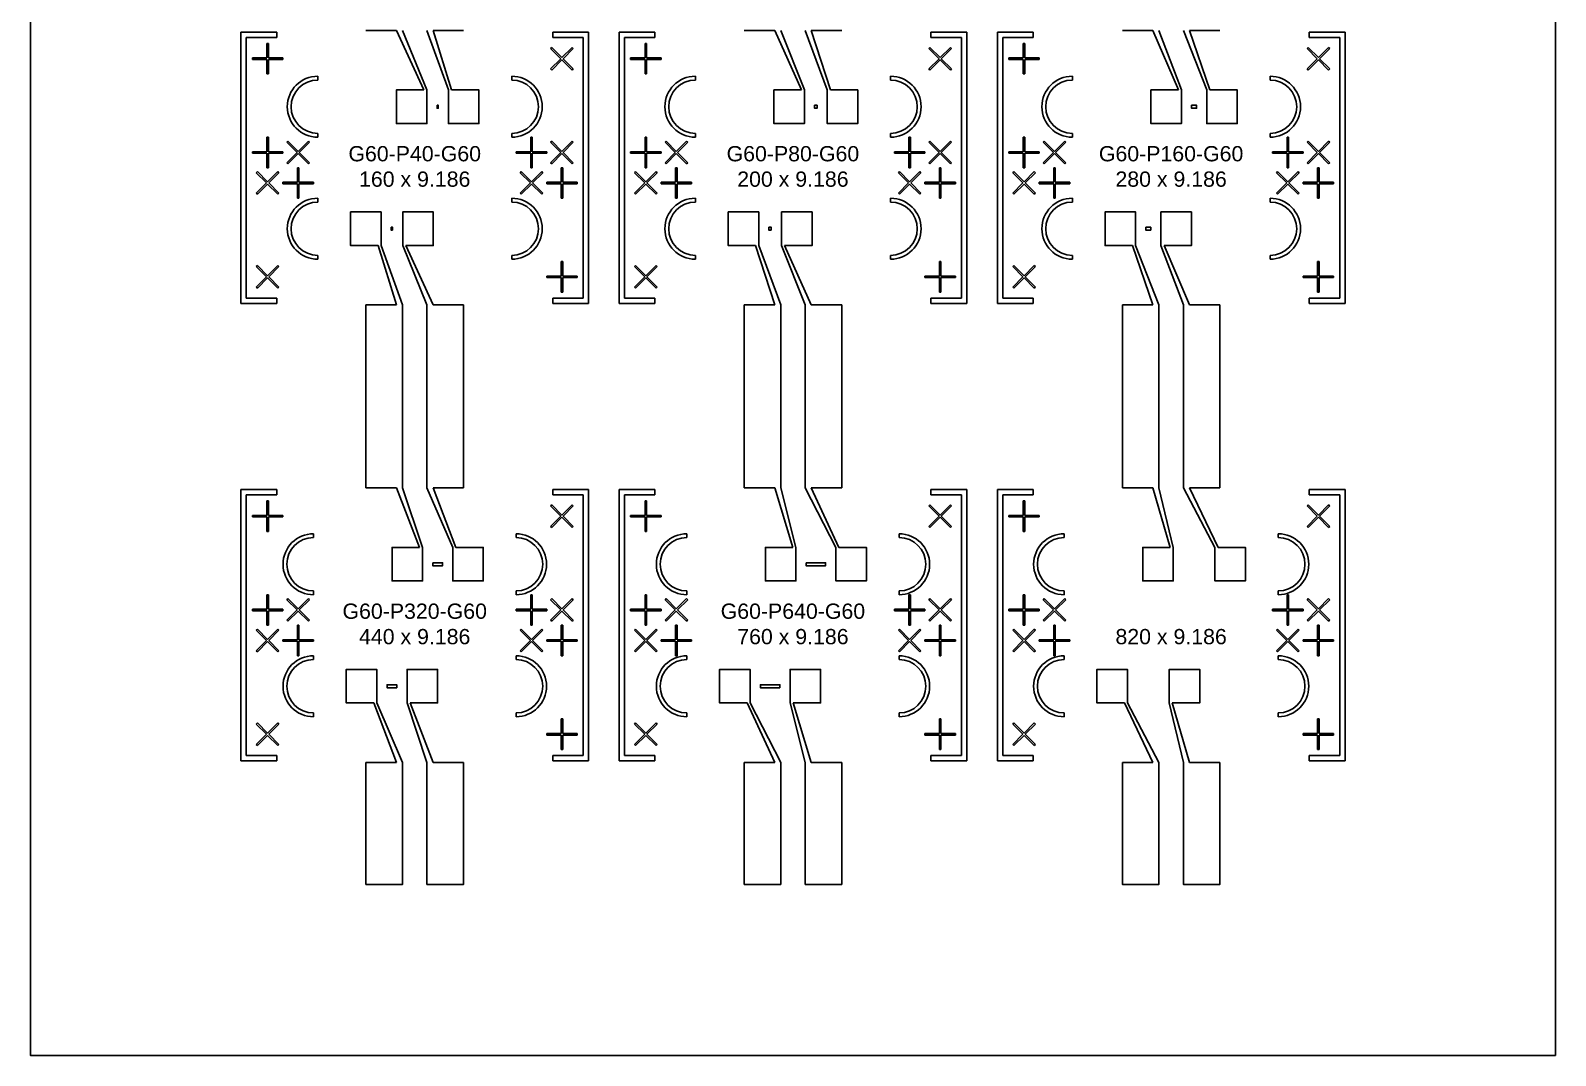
# Model space of a CAD drawing. Header units: inches. Extents: x -271009 to 5700, y -37000 to 38138.
# Drawn here: x -216009 to -166009, y -36862 to -3254 of the extents above; entities that cross this region are included whole.
import ezdxf

# ---------------------------------------------------------------- set-up
doc = ezdxf.new("R2010")
doc.units = ezdxf.units.IN
doc.header["$MEASUREMENT"] = 0
doc.styles.get("Standard").update_dxf_attribs({"font": 'arial.ttf'})

msp = doc.modelspace()

# ---------------------------------------------------------------- linework, layer by layer
for p, q in [((-207934, -3304), (-209109, -3304)), ((-209109, -3304), (-209109, -12204)), ((-208934, -12029), (-208934, -3479)), ((-208934, -3479), (-207934, -3479)), ((-207934, -3479), (-207934, -3304)), ((-205009, -3254), (-204009, -3254)), ((-203114, -5204), (-204009, -3254)), ((-203809, -3254), (-203014, -5204)), ((-203009, -3254), (-202304, -5204)), ((-201809, -3254), (-202809, -3254)), ((-202204, -5204), (-202809, -3254)), ((-198884, -3479), (-198884, -3304)), ((-198884, -3304), (-197709, -3304)), ((-197884, -3479), (-198884, -3479)), ((-197884, -12029), (-197884, -3479)), ((-197709, -3304), (-197709, -12204)), ((-195534, -3304), (-196709, -3304)), ((-196709, -3304), (-196709, -12204)), ((-196534, -12029), (-196534, -3479)), ((-196534, -3479), (-195534, -3479)), ((-195534, -3479), (-195534, -3304)), ((-192609, -3254), (-191609, -3254)), ((-190734, -5204), (-191609, -3254)), ((-191409, -3254), (-190634, -5204)), ((-190609, -3254), (-189884, -5204)), ((-189409, -3254), (-190409, -3254)), ((-189784, -5204), (-190409, -3254)), ((-186484, -3479), (-186484, -3304)), ((-186484, -3304), (-185309, -3304)), ((-185484, -3479), (-186484, -3479)), ((-185484, -12029), (-185484, -3479)), ((-185309, -3304), (-185309, -12204)), ((-183134, -3304), (-184309, -3304)), ((-184309, -3304), (-184309, -12204)), ((-184134, -12029), (-184134, -3479)), ((-184134, -3479), (-183134, -3479)), ((-183134, -3479), (-183134, -3304)), ((-180209, -3254), (-179209, -3254)), ((-178374, -5204), (-179209, -3254)), ((-179009, -3254), (-178274, -5204)), ((-178209, -3254), (-177444, -5204)), ((-177009, -3254), (-178009, -3254)), ((-177344, -5204), (-178009, -3254)), ((-174084, -3479), (-174084, -3304)), ((-174084, -3304), (-172909, -3304)), ((-173084, -3479), (-174084, -3479)), ((-173084, -12029), (-173084, -3479)), ((-172909, -3304), (-172909, -12204)), ((-208209, -3679), (-208259, -3679)), ((-208259, -3679), (-208259, -4154)), ((-208209, -4154), (-208209, -3679)), ((-198919, -3808), (-198955, -3844)), ((-198955, -3844), (-198619, -4179)), ((-198584, -4144), (-198919, -3808)), ((-198248, -3808), (-198584, -4144)), ((-198548, -4179), (-198212, -3844)), ((-198212, -3844), (-198248, -3808)), ((-195809, -3679), (-195859, -3679)), ((-195859, -3679), (-195859, -4154)), ((-195809, -4154), (-195809, -3679)), ((-186519, -3808), (-186555, -3844)), ((-186555, -3844), (-186219, -4179)), ((-186184, -4144), (-186519, -3808)), ((-185848, -3808), (-186184, -4144)), ((-186148, -4179), (-185812, -3844)), ((-185812, -3844), (-185848, -3808)), ((-183409, -3679), (-183459, -3679)), ((-183459, -3679), (-183459, -4154)), ((-183409, -4154), (-183409, -3679)), ((-174119, -3808), (-174155, -3844)), ((-174155, -3844), (-173819, -4179)), ((-173784, -4144), (-174119, -3808)), ((-173448, -3808), (-173784, -4144)), ((-173748, -4179), (-173412, -3844)), ((-173412, -3844), (-173448, -3808)), ((-208259, -4154), (-208734, -4154)), ((-208734, -4154), (-208734, -4204)), ((-208734, -4204), (-208259, -4204)), ((-208259, -4204), (-208259, -4679)), ((-207734, -4154), (-208209, -4154)), ((-208209, -4679), (-208209, -4204)), ((-208209, -4204), (-207734, -4204)), ((-207734, -4204), (-207734, -4154)), ((-198619, -4179), (-198955, -4515)), ((-198919, -4551), (-198584, -4215)), ((-198584, -4215), (-198248, -4551)), ((-198212, -4515), (-198548, -4179)), ((-195859, -4154), (-196334, -4154)), ((-196334, -4154), (-196334, -4204)), ((-196334, -4204), (-195859, -4204)), ((-195859, -4204), (-195859, -4679)), ((-195334, -4154), (-195809, -4154)), ((-195809, -4679), (-195809, -4204)), ((-195809, -4204), (-195334, -4204)), ((-195334, -4204), (-195334, -4154)), ((-186219, -4179), (-186555, -4515)), ((-186519, -4551), (-186184, -4215)), ((-186184, -4215), (-185848, -4551)), ((-185812, -4515), (-186148, -4179)), ((-183459, -4154), (-183934, -4154)), ((-183934, -4154), (-183934, -4204)), ((-183934, -4204), (-183459, -4204)), ((-183459, -4204), (-183459, -4679)), ((-182934, -4154), (-183409, -4154)), ((-183409, -4679), (-183409, -4204)), ((-183409, -4204), (-182934, -4204)), ((-182934, -4204), (-182934, -4154)), ((-173819, -4179), (-174155, -4515)), ((-174119, -4551), (-173784, -4215)), ((-173784, -4215), (-173448, -4551)), ((-173412, -4515), (-173748, -4179)), ((-208259, -4679), (-208209, -4679)), ((-206589, -4754), (-206589, -4879)), ((-200229, -4754), (-200229, -4879)), ((-198919, -4551), (-198955, -4515)), ((-198248, -4551), (-198212, -4515)), ((-195859, -4679), (-195809, -4679)), ((-194209, -4754), (-194209, -4879)), ((-187809, -4754), (-187809, -4879)), ((-186519, -4551), (-186555, -4515)), ((-185848, -4551), (-185812, -4515)), ((-183459, -4679), (-183409, -4679)), ((-181849, -4754), (-181849, -4879)), ((-175369, -4754), (-175369, -4879)), ((-174119, -4551), (-174155, -4515)), ((-173448, -4551), (-173412, -4515)), ((-208209, -6754), (-208259, -6754)), ((-208259, -6754), (-208259, -7229)), ((-208209, -7229), (-208209, -6754)), ((-207569, -6883), (-207605, -6919)), ((-207605, -6919), (-207269, -7254)), ((-207234, -7219), (-207569, -6883)), ((-206898, -6883), (-207234, -7219)), ((-207198, -7254), (-206862, -6919)), ((-206880, -6901), (-206898, -6883)), ((-206862, -6919), (-206880, -6901)), ((-206589, -6629), (-206589, -6754)), ((-200229, -6629), (-200229, -6754)), ((-199609, -7229), (-199609, -6754)), ((-199609, -6754), (-199559, -6754)), ((-199559, -6754), (-199559, -7229)), ((-198955, -6919), (-198919, -6883)), ((-198619, -7254), (-198955, -6919)), ((-198919, -6883), (-198584, -7219)), ((-198584, -7219), (-198248, -6883)), ((-198212, -6919), (-198548, -7254)), ((-198248, -6883), (-198212, -6919)), ((-195809, -6754), (-195859, -6754)), ((-195859, -6754), (-195859, -7229)), ((-195809, -7229), (-195809, -6754)), ((-195169, -6883), (-195205, -6919)), ((-195205, -6919), (-194869, -7254)), ((-194834, -7219), (-195169, -6883)), ((-194498, -6883), (-194834, -7219)), ((-194798, -7254), (-194462, -6919)), ((-194480, -6901), (-194498, -6883)), ((-194462, -6919), (-194480, -6901)), ((-194209, -6629), (-194209, -6754)), ((-187809, -6629), (-187809, -6754)), ((-187209, -7229), (-187209, -6754)), ((-187209, -6754), (-187159, -6754)), ((-187159, -6754), (-187159, -7229)), ((-186555, -6919), (-186519, -6883)), ((-186219, -7254), (-186555, -6919)), ((-186519, -6883), (-186184, -7219)), ((-186184, -7219), (-185848, -6883)), ((-185812, -6919), (-186148, -7254)), ((-185848, -6883), (-185812, -6919)), ((-183409, -6754), (-183459, -6754)), ((-183459, -6754), (-183459, -7229)), ((-183409, -7229), (-183409, -6754)), ((-182769, -6883), (-182805, -6919)), ((-182805, -6919), (-182469, -7254)), ((-182434, -7219), (-182769, -6883)), ((-182098, -6883), (-182434, -7219)), ((-182398, -7254), (-182062, -6919)), ((-182080, -6901), (-182098, -6883)), ((-182062, -6919), (-182080, -6901)), ((-181849, -6629), (-181849, -6754)), ((-175369, -6629), (-175369, -6754)), ((-174809, -7229), (-174809, -6754)), ((-174809, -6754), (-174759, -6754)), ((-174759, -6754), (-174759, -7229)), ((-174155, -6919), (-174119, -6883)), ((-173819, -7254), (-174155, -6919)), ((-174119, -6883), (-173784, -7219)), ((-173784, -7219), (-173448, -6883)), ((-173412, -6919), (-173748, -7254)), ((-173448, -6883), (-173412, -6919)), ((-208259, -7229), (-208734, -7229)), ((-208734, -7229), (-208734, -7279)), ((-208734, -7279), (-208259, -7279)), ((-208259, -7279), (-208259, -7754)), ((-207734, -7229), (-208209, -7229)), ((-208209, -7754), (-208209, -7279)), ((-208209, -7279), (-207734, -7279)), ((-207734, -7279), (-207734, -7229)), ((-207269, -7254), (-207605, -7590)), ((-207569, -7626), (-207234, -7290)), ((-207234, -7290), (-206898, -7626)), ((-206862, -7590), (-207198, -7254)), ((-200084, -7279), (-200084, -7229)), ((-200084, -7229), (-199609, -7229)), ((-199609, -7279), (-200084, -7279)), ((-199609, -7754), (-199609, -7279)), ((-199559, -7229), (-199084, -7229)), ((-199084, -7279), (-199559, -7279)), ((-199559, -7279), (-199559, -7754)), ((-199084, -7229), (-199084, -7279)), ((-198955, -7590), (-198619, -7254)), ((-198584, -7290), (-198919, -7626)), ((-198248, -7626), (-198584, -7290)), ((-198548, -7254), (-198212, -7590)), ((-195859, -7229), (-196334, -7229)), ((-196334, -7229), (-196334, -7279)), ((-196334, -7279), (-195859, -7279)), ((-195859, -7279), (-195859, -7754)), ((-195334, -7229), (-195809, -7229)), ((-195809, -7754), (-195809, -7279)), ((-195809, -7279), (-195334, -7279)), ((-195334, -7279), (-195334, -7229)), ((-194869, -7254), (-195205, -7590)), ((-195169, -7626), (-194834, -7290)), ((-194834, -7290), (-194498, -7626)), ((-194462, -7590), (-194798, -7254)), ((-187684, -7279), (-187684, -7229)), ((-187684, -7229), (-187209, -7229)), ((-187209, -7279), (-187684, -7279)), ((-187209, -7754), (-187209, -7279)), ((-187159, -7229), (-186684, -7229)), ((-186684, -7279), (-187159, -7279)), ((-187159, -7279), (-187159, -7754)), ((-186684, -7229), (-186684, -7279)), ((-186555, -7590), (-186219, -7254)), ((-186184, -7290), (-186519, -7626)), ((-185848, -7626), (-186184, -7290)), ((-186148, -7254), (-185812, -7590)), ((-183459, -7229), (-183934, -7229)), ((-183934, -7229), (-183934, -7279)), ((-183934, -7279), (-183459, -7279)), ((-183459, -7279), (-183459, -7754)), ((-182934, -7229), (-183409, -7229)), ((-183409, -7754), (-183409, -7279)), ((-183409, -7279), (-182934, -7279)), ((-182934, -7279), (-182934, -7229)), ((-182469, -7254), (-182805, -7590)), ((-182769, -7626), (-182434, -7290)), ((-182434, -7290), (-182098, -7626)), ((-182062, -7590), (-182398, -7254)), ((-175284, -7279), (-175284, -7229)), ((-175284, -7229), (-174809, -7229)), ((-174809, -7279), (-175284, -7279)), ((-174809, -7754), (-174809, -7279)), ((-174759, -7229), (-174284, -7229)), ((-174284, -7279), (-174759, -7279)), ((-174759, -7279), (-174759, -7754)), ((-174284, -7229), (-174284, -7279)), ((-174155, -7590), (-173819, -7254)), ((-173784, -7290), (-174119, -7626)), ((-173448, -7626), (-173784, -7290)), ((-173748, -7254), (-173412, -7590)), ((-208605, -7919), (-208587, -7901)), ((-208269, -8254), (-208605, -7919)), ((-208587, -7901), (-208569, -7883)), ((-208569, -7883), (-208234, -8219)), ((-208259, -7754), (-208209, -7754)), ((-208234, -8219), (-207898, -7883)), ((-207862, -7919), (-208198, -8254)), ((-207898, -7883), (-207862, -7919)), ((-207605, -7590), (-207569, -7626)), ((-207259, -8229), (-207259, -7754)), ((-207209, -7754), (-207259, -7754)), ((-207209, -7754), (-207209, -8229)), ((-206898, -7626), (-206862, -7590)), ((-199919, -7883), (-199955, -7919)), ((-199955, -7919), (-199619, -8254)), ((-199584, -8219), (-199919, -7883)), ((-199609, -7754), (-199559, -7754)), ((-199248, -7883), (-199584, -8219)), ((-199548, -8254), (-199212, -7919)), ((-199212, -7919), (-199248, -7883)), ((-198919, -7626), (-198955, -7590)), ((-198559, -7754), (-198609, -7754)), ((-198609, -7754), (-198609, -8229)), ((-198559, -8229), (-198559, -7754)), ((-198230, -7608), (-198248, -7626)), ((-198212, -7590), (-198230, -7608)), ((-196205, -7919), (-196187, -7901)), ((-195869, -8254), (-196205, -7919)), ((-196187, -7901), (-196169, -7883)), ((-196169, -7883), (-195834, -8219)), ((-195859, -7754), (-195809, -7754)), ((-195834, -8219), (-195498, -7883)), ((-195462, -7919), (-195798, -8254)), ((-195498, -7883), (-195462, -7919)), ((-195205, -7590), (-195169, -7626)), ((-194859, -8229), (-194859, -7754)), ((-194809, -7754), (-194859, -7754)), ((-194809, -7754), (-194809, -8229)), ((-194498, -7626), (-194462, -7590)), ((-187519, -7883), (-187555, -7919)), ((-187555, -7919), (-187219, -8254)), ((-187184, -8219), (-187519, -7883)), ((-187209, -7754), (-187159, -7754)), ((-186848, -7883), (-187184, -8219)), ((-187148, -8254), (-186812, -7919)), ((-186812, -7919), (-186848, -7883)), ((-186519, -7626), (-186555, -7590)), ((-186159, -7754), (-186209, -7754)), ((-186209, -7754), (-186209, -8229)), ((-186159, -8229), (-186159, -7754)), ((-185830, -7608), (-185848, -7626)), ((-185812, -7590), (-185830, -7608)), ((-183805, -7919), (-183787, -7901)), ((-183469, -8254), (-183805, -7919)), ((-183787, -7901), (-183769, -7883)), ((-183769, -7883), (-183434, -8219)), ((-183459, -7754), (-183409, -7754)), ((-183434, -8219), (-183098, -7883)), ((-183062, -7919), (-183398, -8254)), ((-183098, -7883), (-183062, -7919)), ((-182805, -7590), (-182769, -7626)), ((-182459, -8229), (-182459, -7754)), ((-182409, -7754), (-182459, -7754)), ((-182409, -7754), (-182409, -8229)), ((-182098, -7626), (-182062, -7590)), ((-175119, -7883), (-175155, -7919)), ((-175155, -7919), (-174819, -8254)), ((-174784, -8219), (-175119, -7883)), ((-174809, -7754), (-174759, -7754)), ((-174448, -7883), (-174784, -8219)), ((-174748, -8254), (-174412, -7919)), ((-174412, -7919), (-174448, -7883)), ((-174119, -7626), (-174155, -7590)), ((-173759, -7754), (-173809, -7754)), ((-173809, -7754), (-173809, -8229)), ((-173759, -8229), (-173759, -7754)), ((-173430, -7608), (-173448, -7626)), ((-173412, -7590), (-173430, -7608)), ((-208605, -8590), (-208269, -8254)), ((-208234, -8290), (-208569, -8626)), ((-207898, -8626), (-208234, -8290)), ((-208198, -8254), (-207862, -8590)), ((-207734, -8229), (-207259, -8229)), ((-207734, -8279), (-207734, -8229)), ((-207259, -8279), (-207734, -8279)), ((-207259, -8754), (-207259, -8279)), ((-207209, -8229), (-206734, -8229)), ((-206734, -8279), (-207209, -8279)), ((-207209, -8279), (-207209, -8754)), ((-206734, -8229), (-206734, -8279)), ((-199619, -8254), (-199955, -8590)), ((-199919, -8626), (-199584, -8290)), ((-199584, -8290), (-199248, -8626)), ((-199212, -8590), (-199548, -8254)), ((-199084, -8229), (-199084, -8279)), ((-198609, -8229), (-199084, -8229)), ((-199084, -8279), (-198609, -8279)), ((-198609, -8279), (-198609, -8754)), ((-198084, -8229), (-198559, -8229)), ((-198559, -8754), (-198559, -8279)), ((-198559, -8279), (-198084, -8279)), ((-198084, -8279), (-198084, -8229)), ((-196205, -8590), (-195869, -8254)), ((-195834, -8290), (-196169, -8626)), ((-195498, -8626), (-195834, -8290)), ((-195798, -8254), (-195462, -8590)), ((-195334, -8229), (-194859, -8229)), ((-195334, -8279), (-195334, -8229)), ((-194859, -8279), (-195334, -8279)), ((-194859, -8754), (-194859, -8279)), ((-194809, -8229), (-194334, -8229)), ((-194334, -8279), (-194809, -8279)), ((-194809, -8279), (-194809, -8754)), ((-194334, -8229), (-194334, -8279)), ((-187219, -8254), (-187555, -8590)), ((-187519, -8626), (-187184, -8290)), ((-187184, -8290), (-186848, -8626)), ((-186812, -8590), (-187148, -8254)), ((-186684, -8229), (-186684, -8279)), ((-186209, -8229), (-186684, -8229)), ((-186684, -8279), (-186209, -8279)), ((-186209, -8279), (-186209, -8754)), ((-185684, -8229), (-186159, -8229)), ((-186159, -8754), (-186159, -8279)), ((-186159, -8279), (-185684, -8279)), ((-185684, -8279), (-185684, -8229)), ((-183805, -8590), (-183469, -8254)), ((-183434, -8290), (-183769, -8626)), ((-183098, -8626), (-183434, -8290)), ((-183398, -8254), (-183062, -8590)), ((-182934, -8229), (-182459, -8229)), ((-182934, -8279), (-182934, -8229)), ((-182459, -8279), (-182934, -8279)), ((-182459, -8754), (-182459, -8279)), ((-182409, -8229), (-181934, -8229)), ((-181934, -8279), (-182409, -8279)), ((-182409, -8279), (-182409, -8754)), ((-181934, -8229), (-181934, -8279)), ((-174819, -8254), (-175155, -8590)), ((-175119, -8626), (-174784, -8290)), ((-174784, -8290), (-174448, -8626)), ((-174412, -8590), (-174748, -8254)), ((-174284, -8229), (-174284, -8279)), ((-173809, -8229), (-174284, -8229)), ((-174284, -8279), (-173809, -8279)), ((-173809, -8279), (-173809, -8754)), ((-173284, -8229), (-173759, -8229)), ((-173759, -8754), (-173759, -8279)), ((-173759, -8279), (-173284, -8279)), ((-173284, -8279), (-173284, -8229)), ((-208569, -8626), (-208605, -8590)), ((-207862, -8590), (-207898, -8626)), ((-207209, -8754), (-207259, -8754)), ((-206589, -8879), (-206589, -8754)), ((-200229, -8879), (-200229, -8754)), ((-199955, -8590), (-199919, -8626)), ((-199248, -8626), (-199212, -8590)), ((-198609, -8754), (-198559, -8754)), ((-196169, -8626), (-196205, -8590)), ((-195462, -8590), (-195498, -8626)), ((-194809, -8754), (-194859, -8754)), ((-194209, -8879), (-194209, -8754)), ((-187809, -8879), (-187809, -8754)), ((-187555, -8590), (-187519, -8626)), ((-186848, -8626), (-186812, -8590)), ((-186209, -8754), (-186159, -8754)), ((-183769, -8626), (-183805, -8590)), ((-183062, -8590), (-183098, -8626)), ((-182409, -8754), (-182459, -8754)), ((-181849, -8879), (-181849, -8754)), ((-175369, -8879), (-175369, -8754)), ((-175155, -8590), (-175119, -8626)), ((-174448, -8626), (-174412, -8590)), ((-173809, -8754), (-173759, -8754)), ((-204614, -10304), (-204009, -12254)), ((-203809, -12254), (-204514, -10304)), ((-203009, -12254), (-203804, -10304)), ((-203704, -10304), (-202809, -12254)), ((-192234, -10304), (-191609, -12254)), ((-191409, -12254), (-192134, -10304)), ((-190609, -12254), (-191384, -10304)), ((-191284, -10304), (-190409, -12254)), ((-179874, -10304), (-179209, -12254)), ((-179009, -12254), (-179774, -10304)), ((-178209, -12254), (-178944, -10304)), ((-178844, -10304), (-178009, -12254)), ((-208569, -10958), (-208605, -10994)), ((-208605, -10994), (-208269, -11329)), ((-208234, -11294), (-208569, -10958)), ((-207898, -10958), (-208234, -11294)), ((-208198, -11329), (-207862, -10994)), ((-207898, -10958), (-207862, -10994)), ((-206589, -10754), (-206589, -10629)), ((-200229, -10754), (-200229, -10629)), ((-198559, -10829), (-198609, -10829)), ((-198609, -10829), (-198609, -11304)), ((-198559, -11304), (-198559, -10829)), ((-196169, -10958), (-196205, -10994)), ((-196205, -10994), (-195869, -11329)), ((-195834, -11294), (-196169, -10958)), ((-195498, -10958), (-195834, -11294)), ((-195798, -11329), (-195462, -10994)), ((-195498, -10958), (-195462, -10994)), ((-194209, -10754), (-194209, -10629)), ((-187809, -10754), (-187809, -10629)), ((-186159, -10829), (-186209, -10829)), ((-186209, -10829), (-186209, -11304)), ((-186159, -11304), (-186159, -10829)), ((-183769, -10958), (-183805, -10994)), ((-183805, -10994), (-183469, -11329)), ((-183434, -11294), (-183769, -10958)), ((-183098, -10958), (-183434, -11294)), ((-183398, -11329), (-183062, -10994)), ((-183098, -10958), (-183062, -10994)), ((-181849, -10754), (-181849, -10629)), ((-175369, -10754), (-175369, -10629)), ((-173759, -10829), (-173809, -10829)), ((-173809, -10829), (-173809, -11304)), ((-173759, -11304), (-173759, -10829)), ((-208269, -11329), (-208605, -11665)), ((-208569, -11701), (-208234, -11365)), ((-208234, -11365), (-207898, -11701)), ((-207862, -11665), (-208198, -11329)), ((-199084, -11304), (-199084, -11354)), ((-198609, -11304), (-199084, -11304)), ((-199084, -11354), (-198609, -11354)), ((-198609, -11354), (-198609, -11829)), ((-198084, -11304), (-198559, -11304)), ((-198559, -11829), (-198559, -11354)), ((-198559, -11354), (-198084, -11354)), ((-198084, -11354), (-198084, -11304)), ((-195869, -11329), (-196205, -11665)), ((-196169, -11701), (-195834, -11365)), ((-195834, -11365), (-195498, -11701)), ((-195462, -11665), (-195798, -11329)), ((-186684, -11304), (-186684, -11354)), ((-186209, -11304), (-186684, -11304)), ((-186684, -11354), (-186209, -11354)), ((-186209, -11354), (-186209, -11829)), ((-185684, -11304), (-186159, -11304)), ((-186159, -11829), (-186159, -11354)), ((-186159, -11354), (-185684, -11354)), ((-185684, -11354), (-185684, -11304)), ((-183469, -11329), (-183805, -11665)), ((-183769, -11701), (-183434, -11365)), ((-183434, -11365), (-183098, -11701)), ((-183062, -11665), (-183398, -11329)), ((-174284, -11304), (-174284, -11354)), ((-173809, -11304), (-174284, -11304)), ((-174284, -11354), (-173809, -11354)), ((-173809, -11354), (-173809, -11829)), ((-173284, -11304), (-173759, -11304)), ((-173759, -11829), (-173759, -11354)), ((-173759, -11354), (-173284, -11354)), ((-173284, -11354), (-173284, -11304)), ((-208605, -11665), (-208569, -11701)), ((-207898, -11701), (-207862, -11665)), ((-198609, -11829), (-198559, -11829)), ((-196205, -11665), (-196169, -11701)), ((-195498, -11701), (-195462, -11665)), ((-186209, -11829), (-186159, -11829)), ((-183805, -11665), (-183769, -11701)), ((-183098, -11701), (-183062, -11665)), ((-173809, -11829), (-173759, -11829)), ((-207934, -12204), (-209109, -12204)), ((-208934, -12029), (-207934, -12029)), ((-207934, -12029), (-207934, -12204)), ((-205009, -12254), (-204009, -12254)), ((-205009, -12254), (-205009, -18254)), ((-203809, -12254), (-203809, -18254)), ((-203009, -18254), (-203009, -12254)), ((-201809, -12254), (-202809, -12254)), ((-201809, -12254), (-201809, -18254)), ((-197884, -12029), (-198884, -12029)), ((-198884, -12029), (-198884, -12204)), ((-198884, -12204), (-197709, -12204)), ((-195534, -12204), (-196709, -12204)), ((-196534, -12029), (-195534, -12029)), ((-195534, -12029), (-195534, -12204)), ((-192609, -12254), (-191609, -12254)), ((-192609, -12254), (-192609, -18254)), ((-191409, -12254), (-191409, -18254)), ((-190609, -18254), (-190609, -12254)), ((-189409, -12254), (-190409, -12254)), ((-189409, -18254), (-189409, -12254)), ((-185484, -12029), (-186484, -12029)), ((-186484, -12029), (-186484, -12204)), ((-186484, -12204), (-185309, -12204)), ((-183134, -12204), (-184309, -12204)), ((-184134, -12029), (-183134, -12029)), ((-183134, -12029), (-183134, -12204)), ((-180209, -12254), (-179209, -12254)), ((-180209, -12254), (-180209, -18254)), ((-179009, -18254), (-179009, -12254)), ((-178209, -12254), (-178209, -18254)), ((-177009, -12254), (-178009, -12254)), ((-177009, -18254), (-177009, -12254)), ((-173084, -12029), (-174084, -12029)), ((-174084, -12029), (-174084, -12204)), ((-174084, -12204), (-172909, -12204)), ((-207934, -18304), (-209109, -18304)), ((-209109, -18304), (-209109, -27204)), ((-208934, -27029), (-208934, -18479)), ((-208934, -18479), (-207934, -18479)), ((-207934, -18479), (-207934, -18304)), ((-205009, -18254), (-204009, -18254)), ((-203254, -20204), (-204009, -18254)), ((-203809, -18254), (-203154, -20204)), ((-203009, -18254), (-202164, -20204)), ((-201809, -18254), (-202809, -18254)), ((-202064, -20204), (-202809, -18254)), ((-198884, -18479), (-198884, -18304)), ((-198884, -18304), (-197709, -18304)), ((-197884, -18479), (-198884, -18479)), ((-197884, -27029), (-197884, -18479)), ((-197709, -18304), (-197709, -27204)), ((-195534, -18304), (-196709, -18304)), ((-196709, -18304), (-196709, -27204)), ((-196534, -27029), (-196534, -18479)), ((-196534, -18479), (-195534, -18479)), ((-195534, -18479), (-195534, -18304)), ((-192609, -18254), (-191609, -18254)), ((-191014, -20204), (-191609, -18254)), ((-191409, -18254), (-190914, -20204)), ((-190609, -18254), (-189604, -20204)), ((-189409, -18254), (-190409, -18254)), ((-189504, -20204), (-190409, -18254)), ((-186484, -18479), (-186484, -18304)), ((-186484, -18304), (-185309, -18304)), ((-185484, -18479), (-186484, -18479)), ((-185484, -27029), (-185484, -18479)), ((-185309, -18304), (-185309, -27204)), ((-184309, -18304), (-184309, -27204)), ((-183134, -18304), (-184309, -18304)), ((-184134, -27029), (-184134, -18479)), ((-184134, -18479), (-183134, -18479)), ((-183134, -18479), (-183134, -18304)), ((-180209, -18254), (-179209, -18254)), ((-178644, -20204), (-179209, -18254)), ((-179009, -18254), (-178544, -20204)), ((-178209, -18254), (-177174, -20204)), ((-177009, -18254), (-178009, -18254)), ((-177074, -20204), (-178009, -18254)), ((-174084, -18479), (-174084, -18304)), ((-174084, -18304), (-172909, -18304)), ((-173084, -18479), (-174084, -18479)), ((-173084, -27029), (-173084, -18479)), ((-172909, -18304), (-172909, -27204)), ((-208209, -18679), (-208259, -18679)), ((-208259, -18679), (-208259, -19154)), ((-208209, -19154), (-208209, -18679)), ((-198919, -18808), (-198955, -18844)), ((-198955, -18844), (-198619, -19179)), ((-198584, -19144), (-198919, -18808)), ((-198248, -18808), (-198584, -19144)), ((-198548, -19179), (-198212, -18844)), ((-198212, -18844), (-198248, -18808)), ((-195809, -18679), (-195859, -18679)), ((-195859, -18679), (-195859, -19154)), ((-195809, -19154), (-195809, -18679)), ((-186519, -18808), (-186555, -18844)), ((-186555, -18844), (-186219, -19179)), ((-186184, -19144), (-186519, -18808)), ((-185848, -18808), (-186184, -19144)), ((-186148, -19179), (-185812, -18844)), ((-185812, -18844), (-185848, -18808)), ((-183409, -18679), (-183459, -18679)), ((-183459, -18679), (-183459, -19154)), ((-183409, -19154), (-183409, -18679)), ((-174119, -18808), (-174155, -18844)), ((-174155, -18844), (-173819, -19179)), ((-173784, -19144), (-174119, -18808)), ((-173448, -18808), (-173784, -19144)), ((-173748, -19179), (-173412, -18844)), ((-173412, -18844), (-173448, -18808)), ((-208259, -19154), (-208734, -19154)), ((-208734, -19154), (-208734, -19204)), ((-208734, -19204), (-208259, -19204)), ((-208259, -19204), (-208259, -19679)), ((-207734, -19154), (-208209, -19154)), ((-208209, -19679), (-208209, -19204)), ((-208209, -19204), (-207734, -19204)), ((-207734, -19204), (-207734, -19154)), ((-198619, -19179), (-198955, -19515)), ((-198919, -19551), (-198584, -19215)), ((-198584, -19215), (-198248, -19551)), ((-198212, -19515), (-198548, -19179)), ((-195859, -19154), (-196334, -19154)), ((-196334, -19154), (-196334, -19204)), ((-196334, -19204), (-195859, -19204)), ((-195859, -19204), (-195859, -19679)), ((-195334, -19154), (-195809, -19154)), ((-195809, -19679), (-195809, -19204)), ((-195809, -19204), (-195334, -19204)), ((-195334, -19204), (-195334, -19154)), ((-186219, -19179), (-186555, -19515)), ((-186519, -19551), (-186184, -19215)), ((-186184, -19215), (-185848, -19551)), ((-185812, -19515), (-186148, -19179)), ((-183459, -19154), (-183934, -19154)), ((-183934, -19154), (-183934, -19204)), ((-183934, -19204), (-183459, -19204)), ((-183459, -19204), (-183459, -19679)), ((-182934, -19154), (-183409, -19154)), ((-183409, -19679), (-183409, -19204)), ((-183409, -19204), (-182934, -19204)), ((-182934, -19204), (-182934, -19154)), ((-173819, -19179), (-174155, -19515)), ((-174119, -19551), (-173784, -19215)), ((-173784, -19215), (-173448, -19551)), ((-173412, -19515), (-173748, -19179)), ((-208259, -19679), (-208209, -19679)), ((-206729, -19754), (-206729, -19879)), ((-200089, -19754), (-200089, -19879)), ((-198919, -19551), (-198955, -19515)), ((-198248, -19551), (-198212, -19515)), ((-195859, -19679), (-195809, -19679)), ((-194489, -19754), (-194489, -19879)), ((-187529, -19754), (-187529, -19879)), ((-186519, -19551), (-186555, -19515)), ((-185848, -19551), (-185812, -19515)), ((-183459, -19679), (-183409, -19679)), ((-182119, -19754), (-182119, -19879)), ((-175099, -19754), (-175099, -19879)), ((-174119, -19551), (-174155, -19515)), ((-173448, -19551), (-173412, -19515)), ((-208209, -21754), (-208259, -21754)), ((-208259, -21754), (-208259, -22229)), ((-208209, -22229), (-208209, -21754)), ((-207569, -21883), (-207605, -21919)), ((-207605, -21919), (-207269, -22254)), ((-207234, -22219), (-207569, -21883)), ((-206898, -21883), (-207234, -22219)), ((-207198, -22254), (-206862, -21919)), ((-206880, -21901), (-206898, -21883)), ((-206862, -21919), (-206880, -21901)), ((-206729, -21629), (-206729, -21754)), ((-200089, -21629), (-200089, -21754)), ((-199609, -22229), (-199609, -21754)), ((-199609, -21754), (-199559, -21754)), ((-199559, -21754), (-199559, -22229)), ((-198955, -21919), (-198919, -21883)), ((-198619, -22254), (-198955, -21919)), ((-198919, -21883), (-198584, -22219)), ((-198584, -22219), (-198248, -21883)), ((-198212, -21919), (-198548, -22254)), ((-198248, -21883), (-198212, -21919)), ((-195809, -21754), (-195859, -21754)), ((-195859, -21754), (-195859, -22229)), ((-195809, -22229), (-195809, -21754)), ((-195169, -21883), (-195205, -21919)), ((-195205, -21919), (-194869, -22254)), ((-194834, -22219), (-195169, -21883)), ((-194498, -21883), (-194834, -22219)), ((-194798, -22254), (-194462, -21919)), ((-194480, -21901), (-194498, -21883)), ((-194489, -21629), (-194489, -21754)), ((-194462, -21919), (-194480, -21901)), ((-187529, -21629), (-187529, -21754)), ((-187209, -22229), (-187209, -21754)), ((-187209, -21754), (-187159, -21754)), ((-187159, -21754), (-187159, -22229)), ((-186555, -21919), (-186519, -21883)), ((-186219, -22254), (-186555, -21919)), ((-186519, -21883), (-186184, -22219)), ((-186184, -22219), (-185848, -21883)), ((-185812, -21919), (-186148, -22254)), ((-185848, -21883), (-185812, -21919)), ((-183409, -21754), (-183459, -21754)), ((-183459, -21754), (-183459, -22229)), ((-183409, -22229), (-183409, -21754)), ((-182769, -21883), (-182805, -21919)), ((-182805, -21919), (-182469, -22254)), ((-182434, -22219), (-182769, -21883)), ((-182098, -21883), (-182434, -22219)), ((-182398, -22254), (-182062, -21919)), ((-182119, -21629), (-182119, -21754)), ((-182080, -21901), (-182098, -21883)), ((-182062, -21919), (-182080, -21901)), ((-175099, -21629), (-175099, -21754)), ((-174809, -22229), (-174809, -21754)), ((-174809, -21754), (-174759, -21754)), ((-174759, -21754), (-174759, -22229)), ((-174155, -21919), (-174119, -21883)), ((-173819, -22254), (-174155, -21919)), ((-174119, -21883), (-173784, -22219)), ((-173784, -22219), (-173448, -21883)), ((-173412, -21919), (-173748, -22254)), ((-173448, -21883), (-173412, -21919)), ((-208259, -22229), (-208734, -22229)), ((-208734, -22229), (-208734, -22279)), ((-208734, -22279), (-208259, -22279)), ((-208259, -22279), (-208259, -22754)), ((-207734, -22229), (-208209, -22229)), ((-208209, -22754), (-208209, -22279)), ((-208209, -22279), (-207734, -22279)), ((-207734, -22279), (-207734, -22229)), ((-207269, -22254), (-207605, -22590)), ((-207569, -22626), (-207234, -22290)), ((-207234, -22290), (-206898, -22626)), ((-206862, -22590), (-207198, -22254)), ((-200084, -22279), (-200084, -22229)), ((-200084, -22229), (-199609, -22229)), ((-199609, -22279), (-200084, -22279)), ((-199609, -22754), (-199609, -22279)), ((-199559, -22229), (-199084, -22229)), ((-199084, -22279), (-199559, -22279)), ((-199559, -22279), (-199559, -22754)), ((-199084, -22229), (-199084, -22279)), ((-198955, -22590), (-198619, -22254)), ((-198584, -22290), (-198919, -22626)), ((-198248, -22626), (-198584, -22290)), ((-198548, -22254), (-198212, -22590)), ((-195859, -22229), (-196334, -22229)), ((-196334, -22229), (-196334, -22279)), ((-196334, -22279), (-195859, -22279)), ((-195859, -22279), (-195859, -22754)), ((-195334, -22229), (-195809, -22229)), ((-195809, -22754), (-195809, -22279)), ((-195809, -22279), (-195334, -22279)), ((-195334, -22279), (-195334, -22229)), ((-194869, -22254), (-195205, -22590)), ((-195169, -22626), (-194834, -22290)), ((-194834, -22290), (-194498, -22626)), ((-194462, -22590), (-194798, -22254)), ((-187684, -22279), (-187684, -22229)), ((-187684, -22229), (-187209, -22229)), ((-187209, -22279), (-187684, -22279)), ((-187209, -22754), (-187209, -22279)), ((-187159, -22229), (-186684, -22229)), ((-186684, -22279), (-187159, -22279)), ((-187159, -22279), (-187159, -22754)), ((-186684, -22229), (-186684, -22279)), ((-186555, -22590), (-186219, -22254)), ((-186184, -22290), (-186519, -22626)), ((-185848, -22626), (-186184, -22290)), ((-186148, -22254), (-185812, -22590)), ((-183459, -22229), (-183934, -22229)), ((-183934, -22229), (-183934, -22279)), ((-183934, -22279), (-183459, -22279)), ((-183459, -22279), (-183459, -22754)), ((-182934, -22229), (-183409, -22229)), ((-183409, -22754), (-183409, -22279)), ((-183409, -22279), (-182934, -22279)), ((-182934, -22279), (-182934, -22229)), ((-182469, -22254), (-182805, -22590)), ((-182769, -22626), (-182434, -22290)), ((-182434, -22290), (-182098, -22626)), ((-182062, -22590), (-182398, -22254)), ((-175284, -22279), (-175284, -22229)), ((-175284, -22229), (-174809, -22229)), ((-174809, -22279), (-175284, -22279)), ((-174809, -22754), (-174809, -22279)), ((-174759, -22229), (-174284, -22229)), ((-174284, -22279), (-174759, -22279)), ((-174759, -22279), (-174759, -22754)), ((-174284, -22229), (-174284, -22279)), ((-174155, -22590), (-173819, -22254)), ((-173784, -22290), (-174119, -22626)), ((-173448, -22626), (-173784, -22290)), ((-173748, -22254), (-173412, -22590)), ((-208605, -22919), (-208587, -22901)), ((-208269, -23254), (-208605, -22919)), ((-208587, -22901), (-208569, -22883)), ((-208569, -22883), (-208234, -23219)), ((-208259, -22754), (-208209, -22754)), ((-208234, -23219), (-207898, -22883)), ((-207862, -22919), (-208198, -23254)), ((-207898, -22883), (-207862, -22919)), ((-207605, -22590), (-207569, -22626)), ((-207259, -23229), (-207259, -22754)), ((-207209, -22754), (-207259, -22754)), ((-207209, -22754), (-207209, -23229)), ((-206898, -22626), (-206862, -22590)), ((-199919, -22883), (-199955, -22919)), ((-199955, -22919), (-199619, -23254)), ((-199584, -23219), (-199919, -22883)), ((-199609, -22754), (-199559, -22754)), ((-199248, -22883), (-199584, -23219)), ((-199548, -23254), (-199212, -22919)), ((-199212, -22919), (-199248, -22883)), ((-198919, -22626), (-198955, -22590)), ((-198559, -22754), (-198609, -22754)), ((-198609, -22754), (-198609, -23229)), ((-198559, -23229), (-198559, -22754)), ((-198230, -22608), (-198248, -22626)), ((-198212, -22590), (-198230, -22608)), ((-196205, -22919), (-196187, -22901)), ((-195869, -23254), (-196205, -22919)), ((-196187, -22901), (-196169, -22883)), ((-196169, -22883), (-195834, -23219)), ((-195859, -22754), (-195809, -22754)), ((-195834, -23219), (-195498, -22883)), ((-195462, -22919), (-195798, -23254)), ((-195498, -22883), (-195462, -22919)), ((-195205, -22590), (-195169, -22626)), ((-194859, -23229), (-194859, -22754)), ((-194809, -22754), (-194859, -22754)), ((-194809, -22754), (-194809, -23229)), ((-194498, -22626), (-194462, -22590)), ((-187519, -22883), (-187555, -22919)), ((-187555, -22919), (-187219, -23254)), ((-187184, -23219), (-187519, -22883)), ((-187209, -22754), (-187159, -22754)), ((-186848, -22883), (-187184, -23219)), ((-187148, -23254), (-186812, -22919)), ((-186812, -22919), (-186848, -22883)), ((-186519, -22626), (-186555, -22590)), ((-186159, -22754), (-186209, -22754)), ((-186209, -22754), (-186209, -23229)), ((-186159, -23229), (-186159, -22754)), ((-185830, -22608), (-185848, -22626)), ((-185812, -22590), (-185830, -22608)), ((-183805, -22919), (-183787, -22901)), ((-183469, -23254), (-183805, -22919)), ((-183787, -22901), (-183769, -22883)), ((-183769, -22883), (-183434, -23219)), ((-183459, -22754), (-183409, -22754)), ((-183434, -23219), (-183098, -22883)), ((-183062, -22919), (-183398, -23254)), ((-183098, -22883), (-183062, -22919)), ((-182805, -22590), (-182769, -22626)), ((-182459, -23229), (-182459, -22754)), ((-182409, -22754), (-182459, -22754)), ((-182409, -22754), (-182409, -23229)), ((-182098, -22626), (-182062, -22590)), ((-175119, -22883), (-175155, -22919)), ((-175155, -22919), (-174819, -23254)), ((-174784, -23219), (-175119, -22883)), ((-174809, -22754), (-174759, -22754)), ((-174448, -22883), (-174784, -23219)), ((-174748, -23254), (-174412, -22919)), ((-174412, -22919), (-174448, -22883)), ((-174119, -22626), (-174155, -22590)), ((-173759, -22754), (-173809, -22754)), ((-173809, -22754), (-173809, -23229)), ((-173759, -23229), (-173759, -22754)), ((-173412, -22590), (-173448, -22626)), ((-208605, -23590), (-208269, -23254)), ((-208234, -23290), (-208569, -23626)), ((-207898, -23626), (-208234, -23290)), ((-208198, -23254), (-207862, -23590)), ((-207734, -23229), (-207259, -23229)), ((-207734, -23279), (-207734, -23229)), ((-207259, -23279), (-207734, -23279)), ((-207259, -23754), (-207259, -23279)), ((-207209, -23229), (-206734, -23229)), ((-206734, -23279), (-207209, -23279)), ((-207209, -23279), (-207209, -23754)), ((-206734, -23229), (-206734, -23279)), ((-199619, -23254), (-199955, -23590)), ((-199919, -23626), (-199584, -23290)), ((-199584, -23290), (-199248, -23626)), ((-199212, -23590), (-199548, -23254)), ((-199084, -23229), (-199084, -23279)), ((-198609, -23229), (-199084, -23229)), ((-199084, -23279), (-198609, -23279)), ((-198609, -23279), (-198609, -23754)), ((-198084, -23229), (-198559, -23229)), ((-198559, -23754), (-198559, -23279)), ((-198559, -23279), (-198084, -23279)), ((-198084, -23279), (-198084, -23229)), ((-196205, -23590), (-195869, -23254)), ((-195834, -23290), (-196169, -23626)), ((-195498, -23626), (-195834, -23290)), ((-195798, -23254), (-195462, -23590)), ((-195334, -23229), (-194859, -23229)), ((-195334, -23279), (-195334, -23229)), ((-194859, -23279), (-195334, -23279)), ((-194859, -23754), (-194859, -23279)), ((-194809, -23229), (-194334, -23229)), ((-194334, -23279), (-194809, -23279)), ((-194809, -23279), (-194809, -23754)), ((-194334, -23229), (-194334, -23279)), ((-187219, -23254), (-187555, -23590)), ((-187519, -23626), (-187184, -23290)), ((-187184, -23290), (-186848, -23626)), ((-186812, -23590), (-187148, -23254)), ((-186684, -23229), (-186684, -23279)), ((-186209, -23229), (-186684, -23229)), ((-186684, -23279), (-186209, -23279)), ((-186209, -23279), (-186209, -23754)), ((-185684, -23229), (-186159, -23229)), ((-186159, -23754), (-186159, -23279)), ((-186159, -23279), (-185684, -23279)), ((-185684, -23279), (-185684, -23229)), ((-183805, -23590), (-183469, -23254)), ((-183434, -23290), (-183769, -23626)), ((-183098, -23626), (-183434, -23290)), ((-183398, -23254), (-183062, -23590)), ((-182934, -23229), (-182459, -23229)), ((-182934, -23279), (-182934, -23229)), ((-182459, -23279), (-182934, -23279)), ((-182459, -23754), (-182459, -23279)), ((-182409, -23229), (-181934, -23229)), ((-181934, -23279), (-182409, -23279)), ((-182409, -23279), (-182409, -23754)), ((-181934, -23229), (-181934, -23279)), ((-174819, -23254), (-175155, -23590)), ((-175119, -23626), (-174784, -23290)), ((-174784, -23290), (-174448, -23626)), ((-174412, -23590), (-174748, -23254)), ((-174284, -23229), (-174284, -23279)), ((-173809, -23229), (-174284, -23229)), ((-174284, -23279), (-173809, -23279)), ((-173809, -23279), (-173809, -23754)), ((-173284, -23229), (-173759, -23229)), ((-173759, -23754), (-173759, -23279)), ((-173759, -23279), (-173284, -23279)), ((-173284, -23279), (-173284, -23229)), ((-208569, -23626), (-208605, -23590)), ((-207862, -23590), (-207898, -23626)), ((-207209, -23754), (-207259, -23754)), ((-206729, -23879), (-206729, -23754)), ((-200089, -23879), (-200089, -23754)), ((-199955, -23590), (-199919, -23626)), ((-199248, -23626), (-199212, -23590)), ((-198609, -23754), (-198559, -23754)), ((-196169, -23626), (-196205, -23590)), ((-195462, -23590), (-195498, -23626)), ((-194809, -23754), (-194859, -23754)), ((-194489, -23879), (-194489, -23754)), ((-187555, -23590), (-187519, -23626)), ((-187529, -23879), (-187529, -23754)), ((-186848, -23626), (-186812, -23590)), ((-186209, -23754), (-186159, -23754)), ((-183769, -23626), (-183805, -23590)), ((-183062, -23590), (-183098, -23626)), ((-182409, -23754), (-182459, -23754)), ((-182119, -23879), (-182119, -23754)), ((-175155, -23590), (-175119, -23626)), ((-175099, -23879), (-175099, -23754)), ((-174448, -23626), (-174412, -23590)), ((-173809, -23754), (-173759, -23754)), ((-204754, -25304), (-204009, -27254)), ((-203809, -27254), (-204654, -25304)), ((-203009, -27254), (-203664, -25304)), ((-203564, -25304), (-202809, -27254)), ((-192514, -25304), (-191609, -27254)), ((-191409, -27254), (-192414, -25304)), ((-190609, -27254), (-191104, -25304)), ((-191004, -25304), (-190409, -27254)), ((-180144, -25304), (-179209, -27254)), ((-179009, -27254), (-180044, -25304)), ((-178209, -27254), (-178674, -25304)), ((-178574, -25304), (-178009, -27254)), ((-208569, -25958), (-208605, -25994)), ((-208605, -25994), (-208269, -26329)), ((-208234, -26294), (-208569, -25958)), ((-207898, -25958), (-208234, -26294)), ((-208198, -26329), (-207862, -25994)), ((-207898, -25958), (-207862, -25994)), ((-206729, -25754), (-206729, -25629)), ((-200089, -25754), (-200089, -25629)), ((-198559, -25829), (-198609, -25829)), ((-198609, -25829), (-198609, -26304)), ((-198559, -26304), (-198559, -25829)), ((-196169, -25958), (-196205, -25994)), ((-196205, -25994), (-195869, -26329)), ((-195834, -26294), (-196169, -25958)), ((-195498, -25958), (-195834, -26294)), ((-195798, -26329), (-195462, -25994)), ((-195498, -25958), (-195462, -25994)), ((-194489, -25754), (-194489, -25629)), ((-187529, -25754), (-187529, -25629)), ((-186159, -25829), (-186209, -25829)), ((-186209, -25829), (-186209, -26304)), ((-186159, -26304), (-186159, -25829)), ((-183769, -25958), (-183805, -25994)), ((-183805, -25994), (-183469, -26329)), ((-183434, -26294), (-183769, -25958)), ((-183098, -25958), (-183434, -26294)), ((-183398, -26329), (-183062, -25994)), ((-183098, -25958), (-183062, -25994)), ((-182119, -25754), (-182119, -25629)), ((-175099, -25754), (-175099, -25629)), ((-173759, -25829), (-173809, -25829)), ((-173809, -25829), (-173809, -26304)), ((-173759, -26304), (-173759, -25829)), ((-208269, -26329), (-208605, -26665)), ((-208569, -26701), (-208234, -26365)), ((-208234, -26365), (-207898, -26701)), ((-207862, -26665), (-208198, -26329)), ((-199084, -26304), (-199084, -26354)), ((-198609, -26304), (-199084, -26304)), ((-199084, -26354), (-198609, -26354)), ((-198609, -26354), (-198609, -26829)), ((-198084, -26304), (-198559, -26304)), ((-198559, -26829), (-198559, -26354)), ((-198559, -26354), (-198084, -26354)), ((-198084, -26354), (-198084, -26304)), ((-195869, -26329), (-196205, -26665)), ((-196169, -26701), (-195834, -26365)), ((-195834, -26365), (-195498, -26701)), ((-195462, -26665), (-195798, -26329)), ((-186684, -26304), (-186684, -26354)), ((-186209, -26304), (-186684, -26304)), ((-186684, -26354), (-186209, -26354)), ((-186209, -26354), (-186209, -26829)), ((-185684, -26304), (-186159, -26304)), ((-186159, -26829), (-186159, -26354)), ((-186159, -26354), (-185684, -26354)), ((-185684, -26354), (-185684, -26304)), ((-183469, -26329), (-183805, -26665)), ((-183769, -26701), (-183434, -26365)), ((-183434, -26365), (-183098, -26701)), ((-183062, -26665), (-183398, -26329)), ((-174284, -26304), (-174284, -26354)), ((-173809, -26304), (-174284, -26304)), ((-174284, -26354), (-173809, -26354)), ((-173809, -26354), (-173809, -26829)), ((-173284, -26304), (-173759, -26304)), ((-173759, -26829), (-173759, -26354)), ((-173759, -26354), (-173284, -26354)), ((-173284, -26354), (-173284, -26304)), ((-208605, -26665), (-208569, -26701)), ((-207898, -26701), (-207862, -26665)), ((-198609, -26829), (-198559, -26829)), ((-196205, -26665), (-196169, -26701)), ((-195498, -26701), (-195462, -26665)), ((-186209, -26829), (-186159, -26829)), ((-183805, -26665), (-183769, -26701)), ((-183098, -26701), (-183062, -26665)), ((-173809, -26829), (-173759, -26829)), ((-207934, -27204), (-209109, -27204)), ((-208934, -27029), (-207934, -27029)), ((-207934, -27029), (-207934, -27204)), ((-205009, -27254), (-204009, -27254)), ((-201809, -27254), (-202809, -27254)), ((-197884, -27029), (-198884, -27029)), ((-198884, -27029), (-198884, -27204)), ((-198884, -27204), (-197709, -27204)), ((-195534, -27204), (-196709, -27204)), ((-196534, -27029), (-195534, -27029)), ((-195534, -27029), (-195534, -27204)), ((-192609, -27254), (-191609, -27254)), ((-189409, -27254), (-190409, -27254)), ((-185484, -27029), (-186484, -27029)), ((-186484, -27029), (-186484, -27204)), ((-186484, -27204), (-185309, -27204)), ((-183134, -27204), (-184309, -27204)), ((-184134, -27029), (-183134, -27029)), ((-183134, -27029), (-183134, -27204)), ((-180209, -27254), (-179209, -27254)), ((-177009, -27254), (-178009, -27254)), ((-173084, -27029), (-174084, -27029)), ((-174084, -27029), (-174084, -27204)), ((-174084, -27204), (-172909, -27204))]:
    msp.add_line(p, q)
for points in [[(-166009, -36862), (-216009, -36862), (-216009, 38138), (-166009, 38138)], [(-202679, -5704), (-202639, -5704), (-202639, -5804), (-202679, -5804)], [(-190299, -5704), (-190219, -5704), (-190219, -5804), (-190299, -5804)], [(-177939, -5704), (-177779, -5704), (-177779, -5804), (-177939, -5804)], [(-204139, -9804), (-204179, -9804), (-204179, -9704), (-204139, -9704)], [(-191719, -9804), (-191799, -9804), (-191799, -9704), (-191719, -9704)], [(-179279, -9804), (-179439, -9804), (-179439, -9704), (-179279, -9704)], [(-202819, -20704), (-202499, -20704), (-202499, -20804), (-202819, -20804)], [(-190579, -20704), (-189939, -20704), (-189939, -20804), (-190579, -20804)], [(-203999, -24804), (-204319, -24804), (-204319, -24704), (-203999, -24704)], [(-191439, -24804), (-192079, -24804), (-192079, -24704), (-191439, -24704)]]:
    msp.add_lwpolyline(points, close=True)
for points in [[(-203114, -5204), (-204014, -5204), (-204014, -6304), (-203014, -6304), (-203014, -5204)], [(-202304, -5204), (-202304, -6304), (-201304, -6304), (-201304, -5204), (-202204, -5204)], [(-190734, -5204), (-191634, -5204), (-191634, -6304), (-190634, -6304), (-190634, -5204)], [(-189884, -5204), (-189884, -6304), (-188884, -6304), (-188884, -5204), (-189784, -5204)], [(-178374, -5204), (-179274, -5204), (-179274, -6304), (-178274, -6304), (-178274, -5204)], [(-177444, -5204), (-177444, -6304), (-176444, -6304), (-176444, -5204), (-177344, -5204)], [(-204514, -10304), (-204514, -9204), (-205514, -9204), (-205514, -10304), (-204614, -10304)], [(-203704, -10304), (-202804, -10304), (-202804, -9204), (-203804, -9204), (-203804, -10304)], [(-192134, -10304), (-192134, -9204), (-193134, -9204), (-193134, -10304), (-192234, -10304)], [(-191284, -10304), (-190384, -10304), (-190384, -9204), (-191384, -9204), (-191384, -10304)], [(-179774, -10304), (-179774, -9204), (-180774, -9204), (-180774, -10304), (-179874, -10304)], [(-178844, -10304), (-177944, -10304), (-177944, -9204), (-178944, -9204), (-178944, -10304)], [(-203254, -20204), (-204154, -20204), (-204154, -21304), (-203154, -21304), (-203154, -20204)], [(-202164, -20204), (-202164, -21304), (-201164, -21304), (-201164, -20204), (-202064, -20204)], [(-191014, -20204), (-191914, -20204), (-191914, -21304), (-190914, -21304), (-190914, -20204)], [(-189604, -20204), (-189604, -21304), (-188604, -21304), (-188604, -20204), (-189504, -20204)], [(-178644, -20204), (-179544, -20204), (-179544, -21304), (-178544, -21304), (-178544, -20204)], [(-177174, -20204), (-177174, -21304), (-176174, -21304), (-176174, -20204), (-177074, -20204)], [(-204654, -25304), (-204654, -24204), (-205654, -24204), (-205654, -25304), (-204754, -25304)], [(-203564, -25304), (-202664, -25304), (-202664, -24204), (-203664, -24204), (-203664, -25304)], [(-192414, -25304), (-192414, -24204), (-193414, -24204), (-193414, -25304), (-192514, -25304)], [(-191004, -25304), (-190104, -25304), (-190104, -24204), (-191104, -24204), (-191104, -25304)], [(-180044, -25304), (-180044, -24204), (-181044, -24204), (-181044, -25304), (-180144, -25304)], [(-178574, -25304), (-177674, -25304), (-177674, -24204), (-178674, -24204), (-178674, -25304)], [(-205009, -27254), (-205009, -31254), (-203809, -31254), (-203809, -27254)], [(-203009, -27254), (-203009, -31254), (-201809, -31254), (-201809, -27254)], [(-192609, -27254), (-192609, -31254), (-191409, -31254), (-191409, -27254)], [(-190609, -27254), (-190609, -31254), (-189409, -31254), (-189409, -27254)], [(-180209, -27254), (-180209, -31254), (-179009, -31254), (-179009, -27254)], [(-178209, -27254), (-178209, -31254), (-177009, -31254), (-177009, -27254)]]:
    msp.add_lwpolyline(points)
for centre, radius, start, end in [((-206589, -5754), 1000, 90, 270), ((-206589, -5754), 875, 90, 270), ((-200229, -5754), 1000, 270, 90), ((-200229, -5754), 875, 270, 90), ((-194209, -5754), 1000, 90, 270), ((-194209, -5754), 875, 90, 270), ((-187809, -5754), 1000, 270, 90), ((-187809, -5754), 875, 270, 90), ((-181849, -5754), 1000, 90, 270), ((-181849, -5754), 875, 90, 270), ((-175369, -5754), 1000, 270, 90), ((-175369, -5754), 875, 270, 90), ((-206589, -9754), 1000, 90, 270), ((-206589, -9754), 875, 90, 270), ((-200229, -9754), 1000, 270, 90), ((-200229, -9754), 875, 270, 90), ((-194209, -9754), 1000, 90, 270), ((-194209, -9754), 875, 90, 270), ((-187809, -9754), 1000, 270, 90), ((-187809, -9754), 875, 270, 90), ((-181849, -9754), 1000, 90, 270), ((-181849, -9754), 875, 90, 270), ((-175369, -9754), 1000, 270, 90), ((-175369, -9754), 875, 270, 90), ((-206729, -20754), 1000, 90, 270), ((-206729, -20754), 875, 90, 270), ((-200089, -20754), 1000, 270, 90), ((-200089, -20754), 875, 270, 90), ((-194489, -20754), 1000, 90, 270), ((-194489, -20754), 875, 90, 270), ((-187529, -20754), 1000, 270, 90), ((-187529, -20754), 875, 270, 90), ((-182119, -20754), 1000, 90, 270), ((-182119, -20754), 875, 90, 270), ((-175099, -20754), 1000, 270, 90), ((-175099, -20754), 875, 270, 90), ((-206729, -24754), 1000, 90, 270), ((-206729, -24754), 875, 90, 270), ((-200089, -24754), 1000, 270, 90), ((-200089, -24754), 875, 270, 90), ((-194489, -24754), 1000, 90, 270), ((-194489, -24754), 875, 90, 270), ((-187529, -24754), 1000, 270, 90), ((-187529, -24754), 875, 270, 90), ((-182119, -24754), 1000, 90, 270), ((-182119, -24754), 875, 90, 270), ((-175099, -24754), 1000, 270, 90), ((-175099, -24754), 875, 270, 90)]:
    msp.add_arc(centre, radius, start, end)

# ---------------------------------------------------------------- texts
at = {"char_height": 500, "attachment_point": 1}
for s, insert in [('\\A1;\\pxqc;{\\fSwis721 BdOul BT|b0|i0|c0|p82;G60-P40-G60\\P160 x 9.186}', (-207868, -7044)), ('\\A1;\\pxqc;{\\fSwis721 BdOul BT|b0|i0|c0|p82;G60-P80-G60\\P200 x 9.186}', (-195468, -7044)), ('\\A1;\\pxqc;{\\fSwis721 BdOul BT|b0|i0|c0|p82;G60-P160-G60\\P280 x 9.186}', (-183068, -7044)), ('\\A1;\\pxqc;{\\fSwis721 BdOul BT|b0|i0|c0|p82;G60-P320-G60\\P440 x 9.186}', (-207868, -22044)), ('\\A1;\\pxqc;{\\fSwis721 BdOul BT|b0|i0|c0|p82;G60-P640-G60\\P760 x 9.186}', (-195468, -22044)), ('\\A1;\\pxqc;{\\fSwis721 BdOul BT|b0|i0|c0|p82;\\P820 x 9.186}', (-183068, -22044))]:
    msp.add_mtext_dynamic_manual_height_columns(s, width=8913.36, gutter_width=1250, heights=[1541], dxfattribs=dict(at, insert=insert))

doc.saveas('drawing.dxf')
